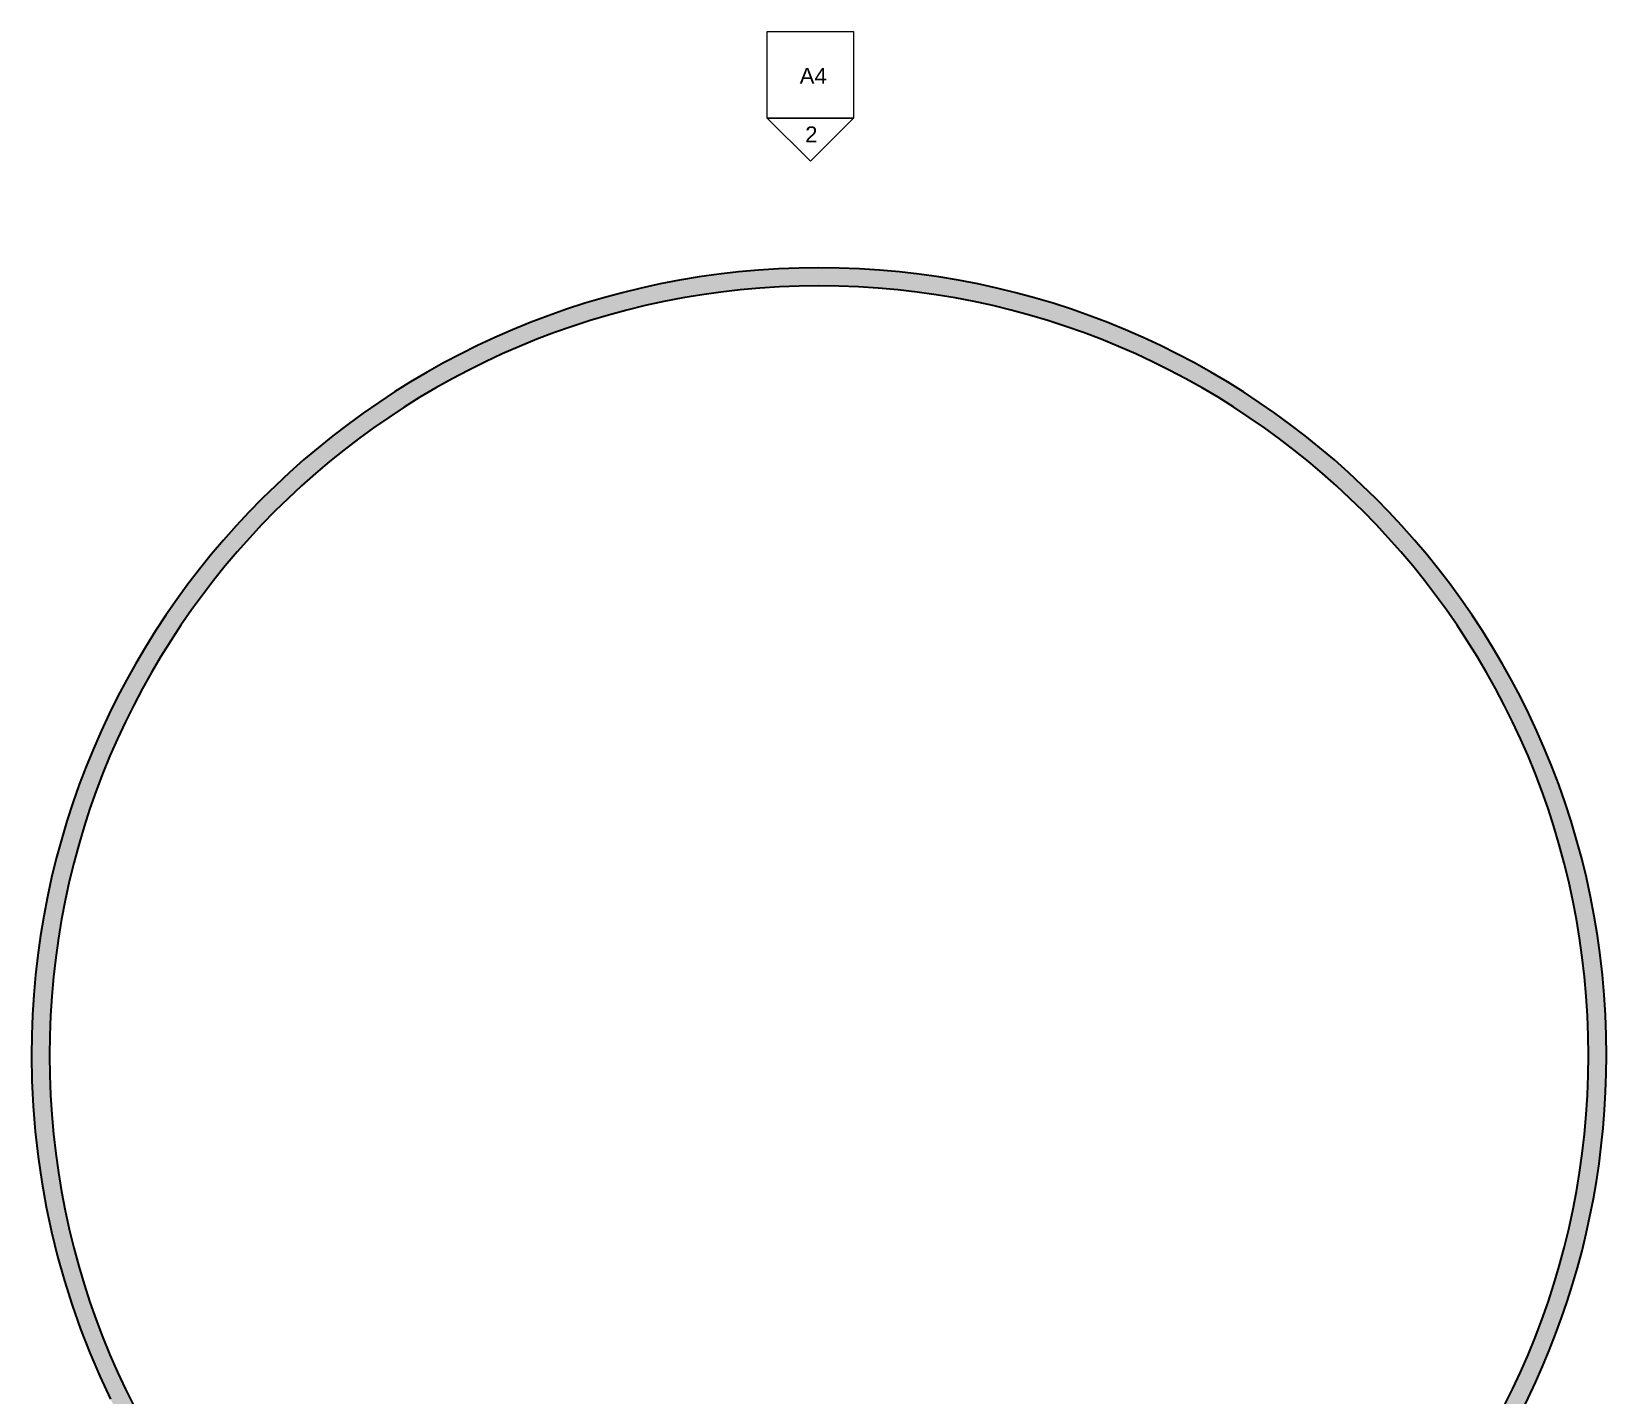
# Model space of a CAD drawing. Header units: inches. Extents: x -870 to 733, y -1250 to 961.
# Drawn here: x -431 to 443, y 204 to 961 of the extents above; entities that cross this region are included whole.
import ezdxf

# ---------------------------------------------------------------- set-up
doc = ezdxf.new("R2010")
doc.units = ezdxf.units.IN
doc.header["$MEASUREMENT"] = 0
for name, color, linetype, lineweight in [('A-WALL', 113, 'Continuous', 13), ('A-WALL-PATT', 111, 'Continuous', 13), ('G-ANNO-SYMB', 111, 'Continuous', 9)]:
    doc.layers.add(name, color=color, linetype=linetype, lineweight=lineweight)
doc.styles.add('Arial', font='arial.ttf', dxfattribs={"height": 8.851796})

# ---------------------------------------------------------------- blocks, each defined once
blk = doc.blocks.new('Elevation - Detail Number-164347-Party Room Roofs')
at = {"layer": 'G-ANNO-SYMB'}
for p, q in [((-0.25, -0.25), (-0.25, 0.25)), ((-0.25, 0.25), (0.25, 0.25)), ((0.25, 0.25), (0.25, -0.25)), ((0.25, -0.25), (-0.25, -0.25))]:
    blk.add_line(p, q, dxfattribs=at)
blk = doc.blocks.new('Elevation - Detail Number-164074-Party Room Roofs')
at = {"layer": 'G-ANNO-SYMB'}
for p, q in [((0, 0.25), (-0.25, 0)), ((0.25, 0), (0, 0.25)), ((-0.25, 0), (0.25, 0))]:
    blk.add_line(p, q, dxfattribs=at)

msp = doc.modelspace()

# ---------------------------------------------------------------- hatches: boundary and pattern name
at = {"layer": 'A-WALL-PATT'}
for points in [[(-421.07, 392.95), (-420.82, 407.53), (-420.07, 422.09), (-418.83, 436.62), (-417.09, 451.1), (-414.86, 465.51), (-412.14, 479.83), (-408.93, 494.05), (-405.24, 508.16), (-401.06, 522.13), (-396.42, 535.95), (-391.3, 549.6), (-385.72, 563.07), (-379.68, 576.34), (-373.2, 589.4), (-366.27, 602.23), (-358.91, 614.82), (-351.12, 627.14), (-342.92, 639.2), (-334.31, 650.96), (-325.3, 662.43), (-315.91, 673.58), (-306.14, 684.4), (-296, 694.89), (-285.52, 705.02), (-274.7, 714.79), (-263.54, 724.18), (-252.08, 733.19), (-240.31, 741.8), (-228.26, 750), (-215.93, 757.79), (-202.62, 765.55), (-190.52, 772.08), (-177.46, 778.57), (-164.19, 784.6), (-150.72, 790.18), (-137.06, 795.3), (-123.24, 799.95), (-109.27, 804.12), (-95.17, 807.81), (-80.83, 811.05), (-66.62, 813.75), (-52.21, 815.98), (-37.74, 817.72), (-23.21, 818.96), (-8.65, 819.71), (5.93, 819.95), (20.51, 819.71), (35.07, 818.96), (49.6, 817.72), (64.07, 815.98), (78.48, 813.75), (92.81, 811.02), (107.03, 807.81), (121.13, 804.12), (135.1, 799.95), (148.92, 795.3), (162.58, 790.18), (176.05, 784.6), (189.32, 778.57), (202.38, 772.08), (215.21, 765.15), (227.79, 757.79), (240.12, 750), (252.17, 741.8), (263.94, 733.19), (275.4, 724.18), (286.56, 714.79), (297.38, 705.02), (307.86, 694.89), (318, 684.4), (327.77, 673.58), (337.16, 662.43), (346.17, 650.96), (354.78, 639.2), (362.98, 627.14), (370.77, 614.82), (378.13, 602.23), (385.06, 589.4), (391.54, 576.34), (397.58, 563.07), (403.16, 549.6), (408.28, 535.95), (412.92, 522.13), (417.1, 508.16), (420.79, 494.05), (424, 479.83), (426.72, 465.51), (428.95, 451.1), (430.69, 436.62), (431.93, 422.09), (432.68, 407.53), (432.93, 392.95), (442.93, 392.95), (442.68, 407.71), (441.93, 422.46), (440.69, 437.17), (438.95, 451.82), (436.71, 466.41), (433.98, 480.92), (430.77, 495.33), (427.07, 509.62), (422.89, 523.78), (418.23, 537.78), (413.11, 551.63), (407.51, 565.29), (401.47, 578.75), (394.96, 592.01), (388.02, 605.03), (380.64, 617.82), (372.83, 630.34), (364.6, 642.6), (355.97, 654.57), (346.93, 666.24), (337.51, 677.6), (327.7, 688.64), (317.53, 699.34), (307.01, 709.69), (296.14, 719.68), (284.94, 729.29), (273.42, 738.52), (261.6, 747.36), (249.48, 755.79), (237.09, 763.81), (224.43, 771.41), (211.52, 778.57), (198.38, 785.3), (185.02, 791.57), (171.46, 797.39), (157.7, 802.75), (143.78, 807.64), (129.69, 812.06), (115.47, 816), (101.11, 819.46), (86.66, 822.43), (72.1, 824.92), (57.48, 826.9), (42.79, 828.4), (28.06, 829.39), (13.31, 829.89), (-1.45, 829.89), (-16.2, 829.39), (-30.93, 828.4), (-45.62, 826.9), (-60.24, 824.92), (-74.8, 822.43), (-89.25, 819.46), (-103.6, 816), (-117.83, 812.06), (-131.91, 807.64), (-145.84, 802.75), (-159.6, 797.39), (-173.16, 791.57), (-186.52, 785.3), (-199.66, 778.57), (-212.57, 771.41), (-225.23, 763.81), (-237.62, 755.79), (-249.74, 747.36), (-261.56, 738.52), (-273.08, 729.29), (-284.28, 719.68), (-295.15, 709.69), (-305.67, 699.34), (-315.84, 688.64), (-325.65, 677.6), (-335.07, 666.24), (-344.11, 654.57), (-352.74, 642.6), (-360.97, 630.34), (-368.78, 617.82), (-376.16, 605.03), (-383.1, 592.01), (-389.6, 578.75), (-395.65, 565.29), (-401.25, 551.63), (-406.37, 537.78), (-411.03, 523.78), (-415.21, 509.62), (-418.91, 495.33), (-422.12, 480.92), (-424.85, 466.41), (-427.09, 451.82), (-428.83, 437.17), (-430.07, 422.46), (-430.82, 407.71), (-431.07, 392.95)], [(-56.94, -39.5), (-44.45, -37.54), (-31.91, -36.01), (-19.32, -34.92), (-6.7, -34.26), (5.93, -34.05), (-8.65, -33.8), (-23.21, -33.05), (-37.74, -31.81), (-52.21, -30.07), (-66.62, -27.84), (-80.95, -25.11), (-95.17, -21.9), (-109.27, -18.21), (-123.24, -14.04), (-137.06, -9.39), (-150.72, -4.27), (-164.19, 1.31), (-177.46, 7.34), (-190.52, 13.83), (-203.35, 20.76), (-215.93, 28.12), (-228.26, 35.9), (-240.31, 44.11), (-252.08, 52.72), (-263.54, 61.73), (-274.7, 71.12), (-285.52, 80.89), (-296, 91.02), (-306.14, 101.5), (-315.95, 112.38), (-325.3, 123.48), (-334.31, 134.95), (-342.92, 146.71), (-351.12, 158.77), (-358.91, 171.09), (-366.27, 183.68), (-373.2, 196.51), (-379.68, 209.57), (-385.72, 222.84), (-391.3, 236.31), (-396.42, 249.96), (-401.06, 263.78), (-405.24, 277.75), (-408.93, 291.86), (-412.14, 306.08), (-414.86, 320.4), (-417.09, 334.81), (-418.83, 349.29), (-420.07, 363.82), (-420.82, 378.38), (-421.07, 392.95), (-431.07, 392.95), (-430.83, 378.46), (-430.11, 363.98), (-428.91, 349.54), (-427.23, 335.14), (-425.07, 320.8), (-422.44, 306.55), (-419.34, 292.39), (-415.77, 278.34), (-411.74, 264.41), (-407.24, 250.63), (-402.3, 237.01), (-396.9, 223.55), (-391.06, 210.29), (-384.78, 197.22), (-378.08, 184.37), (-370.95, 171.75), (-363.4, 159.37), (-355.45, 147.25), (-347.1, 135.4), (-338.37, 123.83), (-329.1, 112.38), (-319.77, 101.6), (-309.92, 90.95), (-299.73, 80.64), (-289.21, 70.68), (-278.36, 61.07), (-267.19, 51.82), (-255.73, 42.95), (-243.98, 34.46), (-231.95, 26.37), (-219.66, 18.68), (-207.12, 11.41), (-194.35, 4.55), (-181.36, -1.88), (-168.16, -7.87), (-154.77, -13.43), (-141.2, -18.53), (-127.47, -23.19), (-113.6, -27.38), (-99.59, -31.11), (-85.47, -34.38), (-71.24, -37.18)], [(68.8, -39.5), (83.1, -37.18), (97.33, -34.38), (111.45, -31.11), (125.46, -27.38), (139.33, -23.19), (153.06, -18.53), (166.63, -13.43), (180.02, -7.87), (193.22, -1.88), (206.21, 4.55), (218.98, 11.41), (231.52, 18.68), (243.81, 26.37), (255.84, 34.46), (267.59, 42.95), (279.05, 51.82), (290.22, 61.07), (301.07, 70.68), (311.6, 80.64), (321.79, 90.95), (331.63, 101.6), (341.11, 112.56), (350.23, 123.83), (358.96, 135.4), (367.31, 147.25), (375.26, 159.37), (382.81, 171.75), (389.94, 184.37), (396.64, 197.22), (402.92, 210.29), (408.76, 223.55), (414.16, 237.01), (419.11, 250.63), (423.6, 264.41), (427.63, 278.34), (431.2, 292.39), (434.3, 306.55), (436.93, 320.8), (439.09, 335.14), (440.77, 349.54), (441.97, 363.98), (442.69, 378.46), (442.93, 392.95), (432.93, 392.95), (432.68, 378.38), (431.93, 363.82), (430.69, 349.29), (428.95, 334.81), (426.72, 320.4), (424, 306.08), (420.79, 291.86), (417.1, 277.75), (412.92, 263.78), (408.28, 249.96), (403.16, 236.31), (397.58, 222.84), (391.54, 209.57), (385.06, 196.51), (378.13, 183.68), (370.77, 171.09), (362.98, 158.77), (354.78, 146.71), (346.17, 134.95), (337.16, 123.48), (327.77, 112.33), (318, 101.5), (307.86, 91.02), (297.38, 80.89), (286.56, 71.12), (275.4, 61.73), (263.94, 52.72), (252.17, 44.11), (240.12, 35.9), (227.79, 28.12), (215.21, 20.76), (202.38, 13.83), (189.32, 7.34), (176.05, 1.31), (162.58, -4.27), (148.92, -9.39), (135.1, -14.04), (121.13, -18.21), (107.03, -21.9), (92.81, -25.11), (78.48, -27.84), (64.07, -30.07), (49.6, -31.81), (35.07, -33.05), (20.51, -33.8), (5.93, -34.05), (18.56, -34.26), (31.18, -34.92), (43.77, -36.01), (56.31, -37.54)]]:
    msp.add_hatch(color=256, dxfattribs=at).paths.add_polyline_path(points, flags=0)

# ---------------------------------------------------------------- linework, layer by layer
at = {"layer": 'A-WALL', "lineweight": 30, "flags": 128}
msp.add_lwpolyline([(-431.07, 392.95), (-430.84, 378.86), (-430.16, 364.78), (-429.02, 350.72), (-427.44, 336.71), (-425.4, 322.76), (-422.91, 308.89), (-419.97, 295.1), (-416.59, 281.41), (-412.78, 267.84), (-408.52, 254.39), (-403.84, 241.1), (-398.72, 227.96), (-393.19, 214.99), (-387.24, 202.21)], dxfattribs=at)
at = {"layer": 'A-WALL', "lineweight": 30}
for radius, start, end in [(437, 360, 180), (427, 0, 180), (427, 180, 270), (427, 270, 0), (437, 278.27109, 360)]:
    msp.add_arc((5.93, 392.95), radius, start, end, dxfattribs=at)

# ---------------------------------------------------------------- block references
at = {"layer": 'G-ANNO-SYMB', "xscale": 95.99999999999994, "yscale": 95.99999999999994, "zscale": 95.99999999999994}
msp.add_blockref('Elevation - Detail Number-164347-Party Room Roofs', (1.15, 937.13), dxfattribs=at)
at = {"layer": 'G-ANNO-SYMB', "extrusion": (0, 0, -1), "xscale": 95.99999999999994, "yscale": 95.99999999999994, "zscale": 95.99999999999994, "rotation": 180}
msp.add_blockref('Elevation - Detail Number-164074-Party Room Roofs', (-1.15, 913.13), dxfattribs=at)

# ---------------------------------------------------------------- next in the draw order: texts
at = {"layer": 'G-ANNO-SYMB', "attachment_point": 2, "line_spacing_factor": 0.938532, "style": 'Arial', "bg_fill": 3, "box_fill_scale": 1.25, "bg_fill_color": 0, "bg_fill_transparency": 0}
for s, insert, char_height, width in [('A4', (2.75, 940.95), 8.852, 18.036), ('2', (1.67, 908.45), 8.85, 8.208)]:
    msp.add_mtext(s, dxfattribs=dict(at, insert=insert, char_height=char_height, width=width))

doc.saveas('drawing.dxf')
